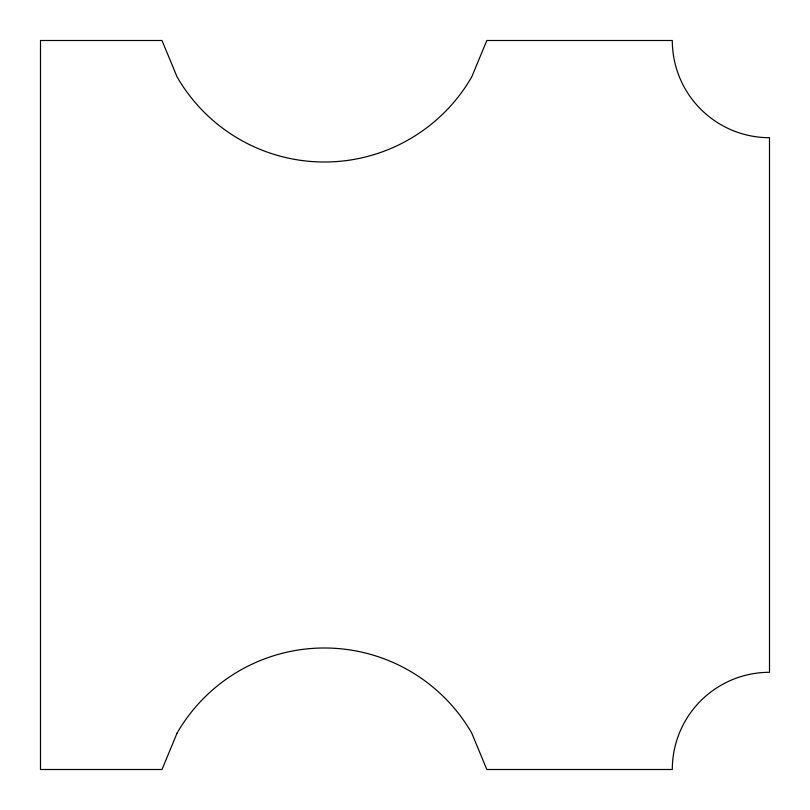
<?xml version="1.0" encoding="UTF-8"?>
<svg xmlns="http://www.w3.org/2000/svg" width="810" height="810" viewBox="0 0 810 810"><rect width="100%" height="100%" fill="white"/><g stroke="black" fill="none" stroke-linecap="round" stroke-linejoin="round"><path stroke-width="1.21" d="M177.096 733.05L162 769.5L40.5 769.5L40.5 40.5L162 40.5L177.096 76.95A170.1 170.1 0 0 0 471.724 76.95L486.82 40.5L672.3 40.5A97.2 97.2 0 0 0 769.5 137.7L769.5 672.3A97.2 97.2 0 0 0 672.3 769.5L486.82 769.5L471.724 733.05A170.1 170.1 0 0 0 177.096 733.05"/></g></svg>
